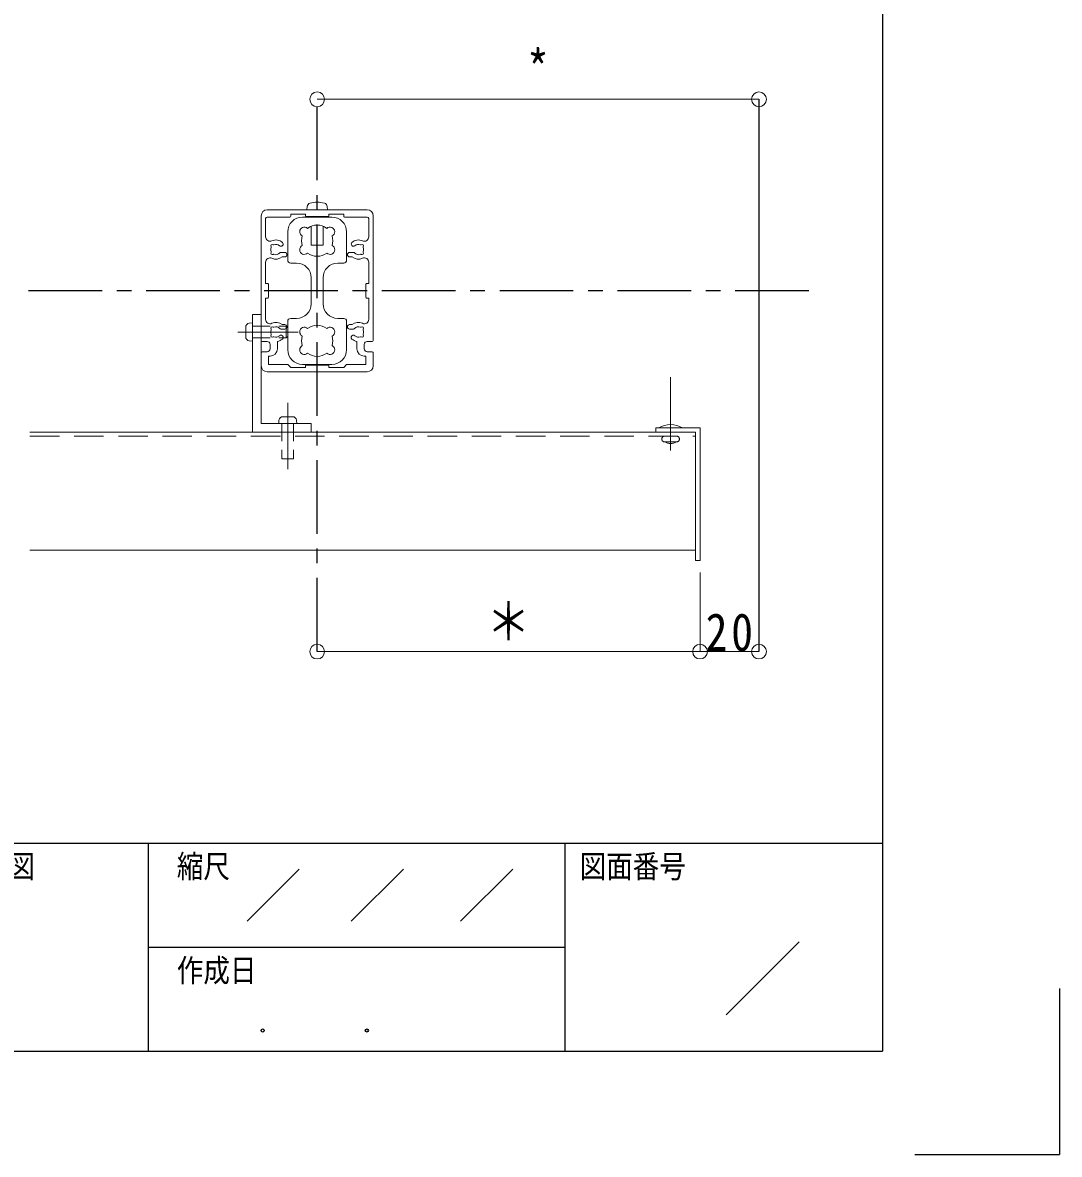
# Model space of a CAD drawing. Units: millimetres at full size, sheet at 1:5; details may follow other scales. Extents: x -1050 to 1050, y -742 to 742.
# Drawn here: x 698 to 1050, y -742.5 to -358.3 of the extents above; entities that cross this region are included whole.
import ezdxf
from ezdxf.enums import TextEntityAlignment as Align

# ---------------------------------------------------------------- set-up
doc = ezdxf.new("R2010")
doc.units = ezdxf.units.MM
doc.header["$LTSCALE"] = 5
for name, pattern in [('CHAIN1', [8, 5, -1, 1, -1]), ('DASHED1', [1.8, 1.2, -0.6]), ('DASHED2', [3, 2, -1])]:
    doc.linetypes.add(name, pattern=pattern)
for name, color, linetype in [('0-0_通り芯', 7, 'CHAIN1'), ('0-1_躯体', 134, 'Continuous'), ('1-4_印刷位置ライン', 7, 'Continuous'), ('1-5_図枠1_1', 7, 'Continuous')]:
    doc.layers.add(name, color=color, linetype=linetype)
for name, color, linetype, lineweight in [('0-3_寸法', 54, 'Continuous', 20), ('0-4_手摺部材', 92, 'Continuous', 20), ('0-5_手すり子', 12, 'Continuous', 20), ('0-A_支柱', 6, 'Continuous', 20), ('0-B_足元', 4, 'Continuous', 20)]:
    doc.layers.add(name, color=color, linetype=linetype, lineweight=lineweight)
doc.styles.add('ＭＳ ゴシック', font='')
doc.styles.add('ＭＳ 明朝', font='')
doc.styles.get('ＭＳ ゴシック').set_extended_font_data('MS Gothic')
doc.styles.get('ＭＳ 明朝').set_extended_font_data('MS Mincho')

# ---------------------------------------------------------------- blocks, each defined once
blk = doc.blocks.new('dimension_origin')
at = {"color": 0, "linetype": 'Continuous', "lineweight": -2}
blk.add_circle((0, 0), 1.25, dxfattribs=at)

msp = doc.modelspace()

# ---------------------------------------------------------------- linework, layer by layer
at = {"layer": '0-0_通り芯'}
for p, q in [((798.02, -571.793), (798.02, -384.293)), ((964.987, -449.293), (404.686, -449.293))]:
    msp.add_line(p, q, dxfattribs=at)
at = {"layer": '0-1_躯体'}
msp.add_line((948.02, -384.293), (948.02, -571.793), dxfattribs=at)
at = {"layer": '0-3_寸法'}
for p, q in [((948.02, -384.293), (798.02, -384.293)), ((928.02, -544.941), (928.02, -571.793)), ((798.02, -571.793), (928.02, -571.793)), ((928.02, -571.793), (948.02, -571.793))]:
    msp.add_line(p, q, dxfattribs=at)
at = {"layer": '0-4_手摺部材'}
for p, q in [((774.943, -460.325), (776.02, -460.23)), ((776.02, -457.326), (779.02, -457.326)), ((776.02, -457.326), (776.02, -497.326)), ((773.745, -461.632), (773.745, -464.954)), ((787.52, -465.293), (787.52, -462.102)), ((788.02, -464.793), (787.52, -465.293)), ((788.02, -461.793), (787.77, -461.543)), ((774.943, -466.261), (776.02, -466.355)), ((786.444, -465.293), (787.52, -465.293)), ((785.052, -493.249), (784.958, -494.326)), ((786.359, -492.051), (789.681, -492.051)), ((790.988, -493.249), (791.083, -494.326)), ((913.02, -495.826), (913.02, -497.326)), ((928.02, -495.826), (913.02, -495.826)), ((914.02, -495.826), (922.02, -495.826)), ((926.52, -497.326), (926.52, -540.826)), ((928.02, -540.826), (928.02, -495.826)), ((926.52, -540.826), (928.02, -540.826))]:
    msp.add_line(p, q, dxfattribs=at)
at = {"layer": '0-4_手摺部材', "linetype": 'CHAIN1'}
for p, q in [((771.04, -463.293), (791.52, -463.293)), ((918.02, -478.618), (918.02, -503.525)), ((788.02, -487.346), (788.02, -509.826))]:
    msp.add_line(p, q, dxfattribs=at)
at = {"layer": '0-4_手摺部材', "linetype": 'DASHED1'}
for p, q in [((776.02, -461.293), (787.484, -461.293)), ((787.484, -461.293), (787.52, -461.293)), ((787.77, -461.543), (787.52, -461.293)), ((787.52, -462.102), (787.52, -461.293)), ((776.02, -465.293), (786.444, -465.293)), ((790.02, -494.326), (790.02, -506.326)), ((920.02, -498.626), (916.02, -498.626)), ((916.02, -500.626), (920.02, -500.626))]:
    msp.add_line(p, q, dxfattribs=at)
at = {"layer": '0-4_手摺部材'}
msp.add_lwpolyline([(779.02, -457.326), (779.02, -494.326), (796.02, -494.326), (796.02, -497.326)], dxfattribs=at)
at = {"layer": '0-4_手摺部材', "linetype": 'DASHED1'}
msp.add_lwpolyline([(786.02, -494.326), (786.02, -506.326), (790.02, -506.326)], dxfattribs=at)
at = {"layer": '0-4_手摺部材'}
for centre, radius, start, end in [((775.058, -461.632), 1.312, 95, 180), ((775.058, -464.954), 1.312, 180, 265), ((786.359, -493.363), 1.312, 90, 175), ((789.681, -493.363), 1.312, 5, 90), ((918.02, -502.548), 7.823, 59.2475, 120.7525)]:
    msp.add_arc(centre, radius, start, end, dxfattribs=at)
at = {"layer": '0-4_手摺部材', "linetype": 'DASHED1'}
for centre, radius, start, end in [((916.02, -499.626), 1, 90, 180), ((920.02, -499.626), 1, 0, 90), ((916.02, -499.626), 1, 180, 270), ((918.02, -496.876), 4.25, 241.92751, 298.07249), ((920.02, -499.626), 1, 270, 360)]:
    msp.add_arc(centre, radius, start, end, dxfattribs=at)
at = {"layer": '0-5_手すり子'}
for p, q in [((926.52, -497.326), (700.52, -497.326)), ((926.52, -537.326), (926.52, -497.326)), ((700.52, -537.326), (926.52, -537.326))]:
    msp.add_line(p, q, dxfattribs=at)
at = {"layer": '0-5_手すり子', "linetype": 'DASHED2'}
msp.add_line((700.52, -498.626), (926.52, -498.626), dxfattribs=at)
at = {"layer": '0-A_支柱'}
for p, q in [((815.02, -421.793), (781.02, -421.793)), ((794.618, -420.674), (794.52, -421.793)), ((794.52, -421.793), (801.52, -421.793)), ((801.422, -420.674), (801.52, -421.793)), ((779.02, -423.793), (779.02, -466.193)), ((780.52, -430.985), (780.52, -424.793)), ((788.72, -424.293), (781.02, -424.293)), ((794.02, -423.293), (794.02, -423.743)), ((794.32, -424.043), (801.72, -424.043)), ((796.02, -424.043), (796.02, -424.293)), ((800.02, -424.293), (800.02, -424.043)), ((802.02, -423.293), (802.02, -423.743)), ((802.02, -423.293), (807.02, -423.293)), ((807.02, -423.993), (807.02, -423.293)), ((807.32, -424.293), (815.02, -424.293)), ((815.52, -430.985), (815.52, -424.793)), ((817.02, -466.193), (817.02, -423.793)), ((785.697, -436.293), (787.02, -436.293)), ((786.097, -437.793), (787.02, -437.793)), ((810.343, -436.293), (809.02, -436.293)), ((809.943, -437.793), (809.02, -437.793)), ((780.52, -446.793), (780.52, -439.601)), ((815.52, -446.793), (815.52, -439.601)), ((780.52, -446.793), (781.22, -446.793)), ((781.52, -447.093), (781.52, -451.493)), ((814.52, -447.093), (814.52, -451.493)), ((815.52, -446.793), (814.82, -446.793)), ((780.52, -451.793), (781.22, -451.793)), ((780.52, -458.985), (780.52, -451.793)), ((815.52, -451.793), (814.82, -451.793)), ((815.52, -458.985), (815.52, -451.793)), ((786.097, -460.793), (787.02, -460.793)), ((809.943, -460.793), (809.02, -460.793)), ((785.697, -462.293), (787.02, -462.293)), ((810.343, -462.293), (809.02, -462.293)), ((781.02, -466.493), (779.32, -466.493)), ((782.02, -468.993), (782.02, -467.493)), ((784.52, -468.993), (784.52, -466.504)), ((811.52, -468.993), (811.52, -466.504)), ((814.02, -468.993), (814.02, -467.493)), ((815.02, -466.493), (816.72, -466.493)), ((779.02, -470.293), (779.02, -474.793)), ((779.32, -469.993), (781.02, -469.993)), ((781.52, -471.493), (782.02, -471.493)), ((781.52, -474.293), (781.52, -471.493)), ((814.52, -471.493), (814.02, -471.493)), ((814.52, -474.293), (814.52, -471.493)), ((816.72, -469.993), (815.02, -469.993)), ((817.02, -474.793), (817.02, -470.293)), ((781.52, -474.293), (788.02, -474.293)), ((789.02, -475.293), (788.02, -474.293)), ((789.02, -475.293), (794.02, -475.293)), ((794.02, -475.293), (794.02, -474.843)), ((794.32, -474.543), (801.72, -474.543)), ((802.02, -475.293), (802.02, -474.843)), ((802.02, -475.293), (807.02, -475.293)), ((807.02, -475.293), (808.02, -474.293)), ((814.52, -474.293), (808.02, -474.293)), ((781.02, -476.793), (815.02, -476.793))]:
    msp.add_line(p, q, dxfattribs=at)
for points in [[(789.02, -423.993), (789.02, -423.293), (794.02, -423.293)], [(796.02, -427.385), (796.02, -433.793), (800.02, -433.793), (800.02, -427.385)]]:
    msp.add_lwpolyline(points, dxfattribs=at)
for centre, radius, start, end in [((781.02, -423.793), 2, 90, 180), ((795.913, -420.787), 1.3, 105.88085, 175), ((798.02, -428.193), 9, 74.11915, 105.88085), ((800.127, -420.787), 1.3, 5, 74.11915), ((815.02, -423.793), 2, 0, 90), ((781.02, -424.793), 0.5, 90, 180), ((788.72, -423.993), 0.3, 270, 360), ((794.32, -423.743), 0.3, 180, 270), ((801.72, -423.743), 0.3, 270, 360), ((807.32, -423.993), 0.3, 180, 270), ((815.02, -424.793), 0.5, 0, 90), ((782.02, -430.985), 1.5, 180, 294.90106), ((782.783, -434.055), 0.5, 55.28656, 214.71344), ((784.02, -435.293), 3.25, 47.4576, 114.90106), ((783.238, -433.398), 0.3, 235.28656, 292.4201), ((784.02, -435.293), 1.75, 47.4576, 112.4201), ((785.71, -433.451), 0.75, 227.4576, 47.4576), ((810.33, -433.451), 0.75, 132.5424, 312.5424), ((812.02, -435.293), 3.25, 65.09894, 132.5424), ((812.02, -435.293), 1.75, 67.5799, 132.5424), ((812.802, -433.398), 0.3, 247.5799, 304.71344), ((813.257, -434.055), 0.5, 325.28656, 124.71344), ((814.02, -430.985), 1.5, 245.09894, 360), ((784.02, -435.293), 1.75, 157.5799, 202.4201), ((782.783, -436.53), 0.5, 145.28656, 304.71344), ((782.125, -434.511), 0.3, 337.5799, 34.71344), ((782.125, -436.075), 0.3, 325.28656, 22.4201), ((784.02, -435.293), 3.25, 245.09894, 309.71514), ((783.238, -437.188), 0.3, 67.5799, 124.71344), ((784.02, -435.293), 1.75, 247.5799, 318.18969), ((785.697, -436.793), 0.5, 90, 138.18969), ((787.02, -437.043), 0.75, 270, 90), ((809.02, -437.043), 0.75, 90, 270), ((812.02, -435.293), 3.25, 230.28486, 294.90106), ((810.343, -436.793), 0.5, 41.81031, 90), ((812.02, -435.293), 1.75, 221.81031, 292.4201), ((812.802, -437.188), 0.3, 55.28656, 112.4201), ((813.257, -436.53), 0.5, 235.28656, 34.71344), ((813.915, -434.511), 0.3, 145.28656, 202.4201), ((813.915, -436.075), 0.3, 157.5799, 214.71344), ((812.02, -435.293), 1.75, 337.5799, 22.4201), ((782.02, -439.601), 1.5, 65.09894, 180), ((814.02, -439.601), 1.5, 0, 114.90106), ((781.22, -447.093), 0.3, 0, 90), ((814.82, -447.093), 0.3, 90, 180), ((781.22, -451.493), 0.3, 270, 360), ((814.82, -451.493), 0.3, 180, 270), ((782.02, -458.985), 1.5, 180, 294.90106), ((784.02, -463.293), 3.25, 50.28486, 114.90106), ((787.02, -461.543), 0.75, 270, 90), ((809.02, -461.543), 0.75, 90, 270), ((812.02, -463.293), 3.25, 65.09894, 129.71514), ((814.02, -458.985), 1.5, 245.09894, 360), ((784.02, -463.293), 1.75, 157.5799, 202.4201), ((782.783, -462.055), 0.5, 55.28656, 214.71344), ((782.783, -464.53), 0.5, 145.28656, 304.71344), ((782.125, -462.511), 0.3, 337.5799, 34.71344), ((782.125, -464.075), 0.3, 325.28656, 22.4201), ((783.238, -461.398), 0.3, 235.28656, 292.4201), ((783.238, -465.188), 0.3, 67.5799, 124.71344), ((784.02, -463.293), 1.75, 41.81031, 112.4201), ((784.02, -463.293), 1.75, 247.5799, 312.5424), ((785.71, -465.135), 0.75, 312.5424, 132.5424), ((785.697, -461.793), 0.5, 221.81031, 270), ((810.33, -465.135), 0.75, 47.4576, 227.4576), ((810.343, -461.793), 0.5, 270, 318.18969), ((812.02, -463.293), 1.75, 67.5799, 138.18969), ((812.02, -463.293), 1.75, 227.4576, 292.4201), ((812.802, -461.398), 0.3, 247.5799, 304.71344), ((812.802, -465.188), 0.3, 55.28656, 112.4201), ((813.257, -462.055), 0.5, 325.28656, 124.71344), ((813.257, -464.53), 0.5, 235.28656, 34.71344), ((813.915, -462.511), 0.3, 145.28656, 202.4201), ((813.915, -464.075), 0.3, 157.5799, 214.71344), ((812.02, -463.293), 1.75, 337.5799, 22.4201), ((779.32, -466.193), 0.3, 180, 270), ((781.02, -467.493), 1, 0, 90), ((784.02, -463.293), 3.25, 278.84988, 312.5424), ((812.02, -463.293), 3.25, 227.4576, 261.15012), ((815.02, -467.493), 1, 90, 180), ((816.72, -466.193), 0.3, 270, 360), ((779.32, -470.293), 0.3, 90, 180), ((781.02, -468.993), 1, 270, 360), ((782.02, -468.993), 2.5, 270, 360), ((814.02, -468.993), 2.5, 180, 270), ((815.02, -468.993), 1, 180, 270), ((816.72, -470.293), 0.3, 0, 90), ((781.02, -474.793), 2, 180, 270), ((794.32, -474.843), 0.3, 90, 180), ((801.72, -474.843), 0.3, 0, 90), ((815.02, -474.793), 2, 270, 360)]:
    msp.add_arc(centre, radius, start, end, dxfattribs=at)
at = {"layer": '0-B_足元'}
for p, q in [((793.02, -424.293), (803.02, -424.293)), ((788.02, -438.893), (788.02, -429.293)), ((808.02, -438.893), (808.02, -429.293)), ((791.02, -439.893), (789.02, -439.893)), ((805.02, -439.893), (807.02, -439.893)), ((796.02, -444.893), (796.02, -453.693)), ((800.02, -444.893), (800.02, -453.693)), ((788.02, -459.693), (788.02, -469.293)), ((791.02, -458.693), (789.02, -458.693)), ((805.02, -458.693), (807.02, -458.693)), ((808.02, -459.693), (808.02, -469.293)), ((793.02, -474.293), (803.02, -474.293))]:
    msp.add_line(p, q, dxfattribs=at)
for centre, radius, start, end in [((793.02, -429.293), 5, 90, 180), ((803.02, -429.293), 5, 0, 90), ((793.679, -429.253), 1.6, 46.3184, 243.6816), ((798.02, -432.293), 5.3, 52.3632, 127.6368), ((802.362, -429.253), 1.6, 296.3184, 133.6816), ((793.679, -435.333), 1.6, 116.3184, 313.6816), ((798.02, -432.293), 5.3, 162.3632, 197.6368), ((802.362, -435.333), 1.6, 226.3184, 63.6816), ((798.02, -432.293), 5.3, 342.3632, 17.6368), ((798.02, -432.293), 5.3, 232.36321, 307.63679), ((789.02, -438.893), 1, 180, 270), ((791.02, -444.893), 5, 0, 90), ((805.02, -444.893), 5, 90, 180), ((807.02, -438.893), 1, 270, 360), ((791.02, -453.693), 5, 270, 360), ((805.02, -453.693), 5, 180, 270), ((789.02, -459.693), 1, 90, 180), ((798.02, -466.293), 5.3, 52.36321, 127.63679), ((807.02, -459.693), 1, 0, 90), ((793.679, -463.253), 1.6, 46.3184, 243.6816), ((798.02, -466.293), 5.3, 162.3632, 197.6368), ((802.362, -463.253), 1.6, 296.3184, 133.6816), ((798.02, -466.293), 5.3, 342.3632, 17.6368), ((793.679, -469.333), 1.6, 116.3184, 313.6816), ((802.362, -469.333), 1.6, 226.3184, 63.6816), ((793.02, -469.293), 5, 180, 270), ((798.02, -466.293), 5.3, 232.3632, 307.6368), ((803.02, -469.293), 5, 270, 360)]:
    msp.add_arc(centre, radius, start, end, dxfattribs=at)
at = {"layer": '1-4_印刷位置ライン'}
for p in [(1050, -686.222), (1000.874, -742.5)]:
    msp.add_line(p, (1050, -742.5), dxfattribs=at)
at = {"layer": '1-5_図枠1_1'}
for p, q in [((990, 682.5), (990, -707.5)), ((-990, -636.793), (990, -636.793)), ((740.657, -636.793), (740.657, -707.5)), ((882.071, -636.793), (882.071, -707.5)), ((774.242, -663.308), (791.919, -645.631)), ((809.596, -663.308), (827.273, -645.631)), ((846.717, -663.308), (864.394, -645.631)), ((740.657, -672.146), (882.071, -672.146)), ((936.869, -695.126), (961.616, -670.379))]:
    msp.add_line(p, q, dxfattribs=at)
msp.add_lwpolyline([(-990, 682.5), (-990, -707.5), (990, -707.5)], dxfattribs=at)
for centre in [(779.545, -700.429), (814.899, -700.429)]:
    msp.add_circle(centre, 0.53, dxfattribs=at)

# ---------------------------------------------------------------- block references
at = {"layer": '0-3_寸法', "xscale": 2, "yscale": 2, "rotation": 180}
for p in [(798.02, -384.293), (798.02, -571.793), (928.02, -571.793)]:
    msp.add_blockref('dimension_origin', p, dxfattribs=at)
at = {"layer": '0-3_寸法', "xscale": 2, "yscale": 2}
for p in [(948.02, -384.293), (928.02, -571.793), (948.02, -571.793)]:
    msp.add_blockref('dimension_origin', p, dxfattribs=at)

# ---------------------------------------------------------------- texts
at = {"layer": '0-3_寸法', "style": 'ＭＳ ゴシック', "width": 0.85}
for s, p in [('*', (869.27, -384.293)), ('＊', (855.52, -571.793))]:
    msp.add_text(s, height=12.83, dxfattribs=at).set_placement(p, align=Align.BOTTOM_LEFT)
at = {"layer": '0-3_寸法', "insert": (929.895, -571.793), "char_height": 12.83, "attachment_point": 7, "style": 'ＭＳ ゴシック'}
msp.add_mtext('\\T1.17;\\W0.85;20', dxfattribs=at)
at = {"layer": '1-5_図枠1_1', "style": 'ＭＳ 明朝', "width": 0.85}
for s, p in [('検 図', (679.663, -650.934)), ('縮尺', (750.37, -650.934)), ('図面番号', (887.121, -650.934)), ('作成日', (750.37, -686.288))]:
    msp.add_text(s, height=7.776, dxfattribs=at).set_placement(p, align=Align.BOTTOM_LEFT)

doc.saveas('drawing.dxf')
